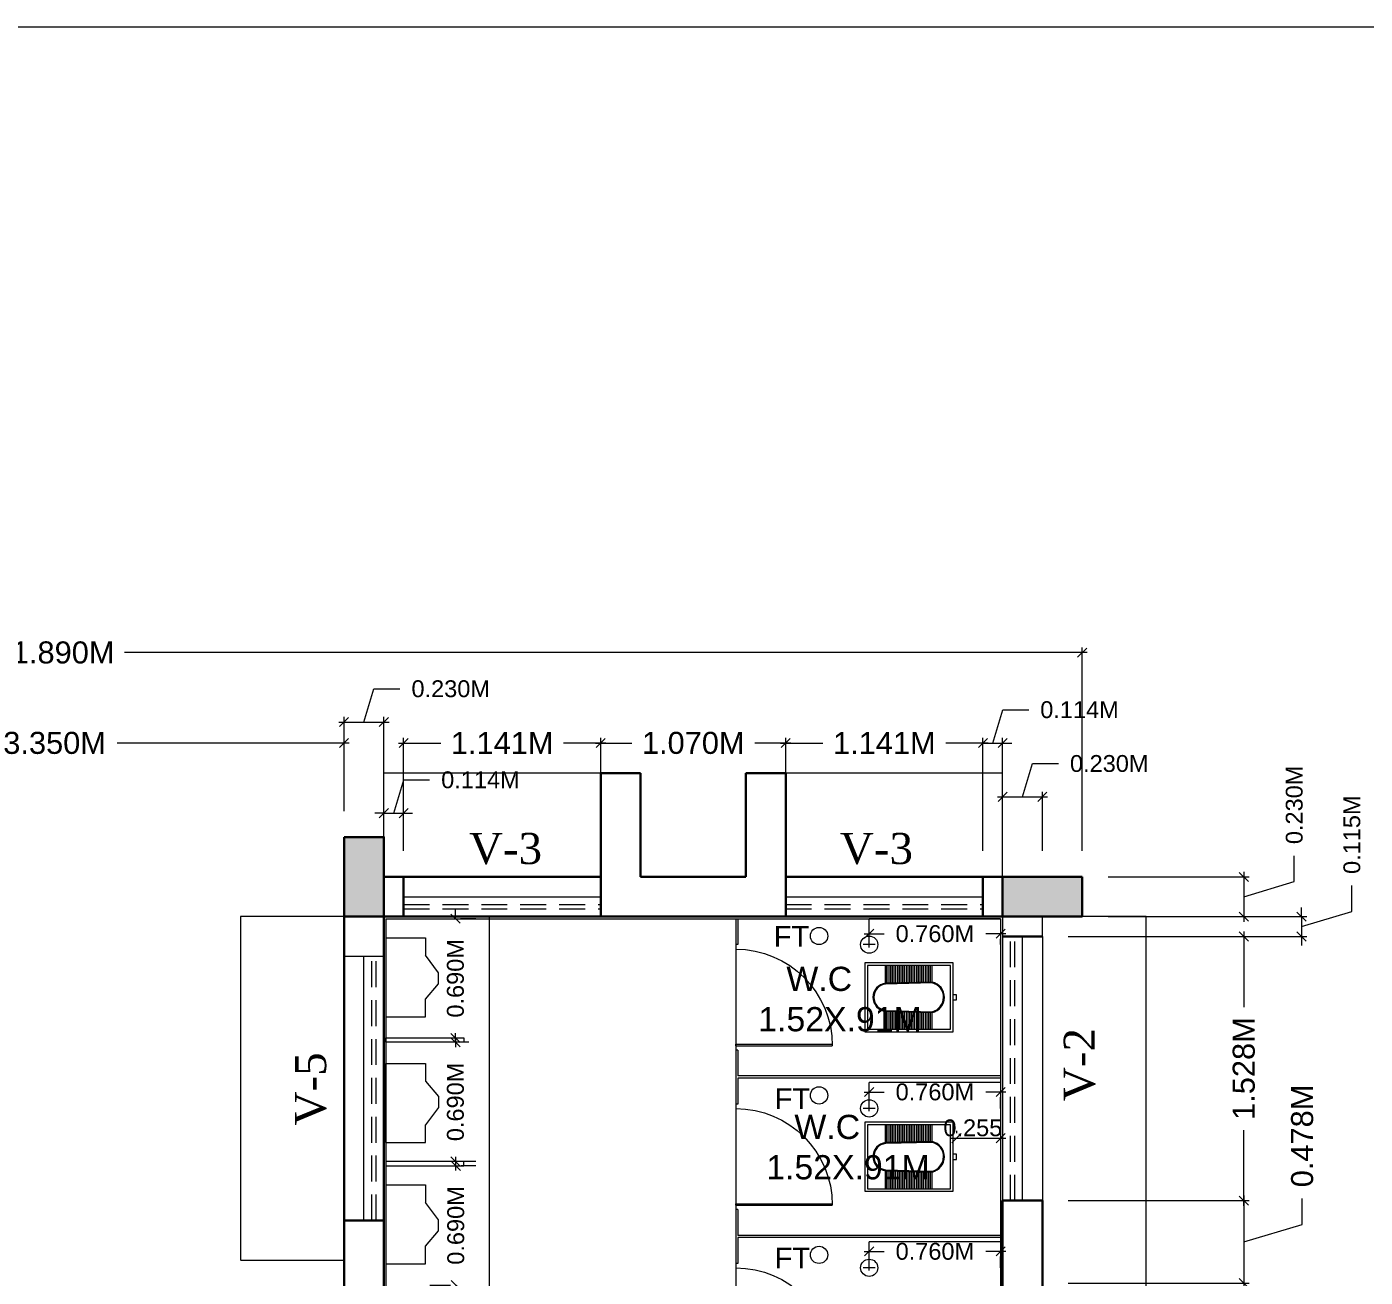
# Model space of a CAD drawing. Header units: metres. Extents: x 1545540 to 2027037, y 435419 to 693806.
# Drawn here: x 1614680 to 1622424, y 479877 to 487113 of the extents above; entities that cross this region are included whole.
import ezdxf

# ---------------------------------------------------------------- set-up
doc = ezdxf.new("R2010")
doc.units = ezdxf.units.M
doc.header["$LTSCALE"] = 1000
doc.header["$PDMODE"] = 35
doc.linetypes.add('DASHED', pattern=[0.75, 0.5, -0.25])
doc.linetypes.add('DASHED2', pattern=[0.375, 0.25, -0.125])
doc.layers.get('Defpoints').update_dxf_attribs({"lineweight": 18})
for name, color, linetype, lineweight in [('- WALL', 7, 'Continuous', 30), ('Col-Hatch', 9, 'Continuous', 13), ('coloum hatch', 254, 'Continuous', 9), ('Column', 252, 'Continuous', 30), ('CUBICAL TOILET', 160, 'Continuous', 9), ('Door', 54, 'Continuous', 13), ('Fixture', 44, 'Continuous', 9), ('Furniture', 13, 'Continuous', 13), ('PLASTER', 144, 'Continuous', 13), ('PROJ.', 30, 'DASHED2', 13), ('Text-2', 122, 'Continuous', 25), ('Ventilator', 6, 'DASHED', 18), ('wall l', 7, 'Continuous', 20), ('Window-Wall', 7, 'Continuous', 18)]:
    doc.layers.add(name, color=color, linetype=linetype, lineweight=lineweight)
doc.layers.add('dimen', color=1, linetype='Continuous')
doc.layers.add('text', color=7, linetype='Continuous')
doc.styles.add('dim-stylus bt', font='arial.ttf')
doc.styles.add('L120', font='simplex.shx', dxfattribs={"height": 1})
doc.dimstyles.new('1      100 (big)', dxfattribs={"dimscale": 75, "dimtxt": 5, "dimasz": 3.5, "dimexe": 1.5, "dimexo": 2, "dimgap": 1, "dimtad": 0, "dimdec": 3, "dimlfac": 0.001, "dimzin": 0, "dimdsep": 46, "dimtxsty": 'dim-stylus bt', "dimblk": 'OBLIQUE', "dimcen": 0, "dimdle": 0.6, "dimclrd": 256, "dimclre": 7, "dimclrt": 256, "dimadec": 0, "dimazin": 0, "dimtfac": 0.7, "dimtdec": 3, "dimtofl": 0, "dimtmove": 1, "dimatfit": 3, "dimldrblk": 'OPEN90', "dimfxl": 0, "dimtolj": 1, "dimtzin": 0, "dimlwd": 15, "dimlwe": 15, "dimarcsym": 0})

# ---------------------------------------------------------------- blocks, each defined once
blk = doc.blocks.new('Urinal 1')
for p, q in [((0, 9), (9, 9)), ((0, 9), (0, -9)), ((9, 9), (9, 5)), ((12, 1), (9, 5)), ((12, -1.5), (12, 1)), ((9, -5), (12, -1.5)), ((9, -9), (9, -5)), ((0, -9), (9, -9))]:
    blk.add_line(p, q)
blk = doc.blocks.new('RSA CL6')
for p, q in [((5.51, 3.48), (5.51, 7.28)), ((5.91, 3.47), (5.91, 7.28)), ((6.3, 3.46), (6.3, 7.28)), ((6.69, 3.45), (6.69, 7.28)), ((7.09, 3.44), (7.09, 7.28)), ((7.48, 3.43), (7.48, 7.28)), ((7.87, 3.42), (7.87, 7.28)), ((8.27, 3.41), (8.27, 7.28)), ((8.66, 3.4), (8.66, 7.28)), ((9.06, 3.39), (9.06, 7.28)), ((9.45, 3.38), (9.45, 7.28)), ((9.84, 3.37), (9.84, 7.28)), ((10.24, 3.36), (10.24, 7.28)), ((10.63, 3.35), (10.63, 7.28)), ((11.02, 3.34), (11.02, 7.28)), ((11.42, 3.33), (11.42, 7.28)), ((11.81, 3.32), (11.81, 7.28)), ((12.2, 3.31), (12.2, 7.28)), ((12.6, 3.31), (12.6, 7.28)), ((12.99, 3.3), (12.99, 7.28)), ((13.39, 3.29), (13.39, 7.28)), ((13.78, 3.28), (13.78, 7.28)), ((14.17, 3.27), (14.17, 7.28)), ((14.57, 3.26), (14.57, 7.28)), ((14.96, 3.25), (14.96, 7.28)), ((15.35, 3.24), (15.35, 7.28)), ((15.75, 3.23), (15.75, 7.28)), ((16.14, 3.22), (16.14, 7.28)), ((16.14, 7.28), (16.14, 3.22)), ((5.51, -7.28), (5.51, -3.47)), ((5.91, -7.28), (5.91, -3.45)), ((6.3, -7.28), (6.3, -3.44)), ((6.69, -7.28), (6.69, -3.43)), ((7.09, -7.28), (7.09, -3.42)), ((7.48, -7.28), (7.48, -3.41)), ((7.87, -7.28), (7.87, -3.4)), ((8.27, -7.28), (8.27, -3.39)), ((8.66, -7.28), (8.66, -3.38)), ((9.06, -7.28), (9.06, -3.37)), ((9.45, -7.28), (9.45, -3.36)), ((9.84, -7.28), (9.84, -3.34)), ((10.24, -7.28), (10.24, -3.33)), ((10.63, -7.28), (10.63, -3.32)), ((11.02, -7.28), (11.02, -3.31)), ((11.42, -7.28), (11.42, -3.3)), ((11.81, -7.28), (11.81, -3.29)), ((12.2, -7.28), (12.2, -3.28)), ((12.6, -7.28), (12.6, -3.27)), ((12.99, -7.28), (12.99, -3.26)), ((13.39, -7.28), (13.39, -3.24)), ((13.78, -7.28), (13.78, -3.23)), ((14.17, -7.28), (14.17, -3.22)), ((14.57, -7.28), (14.57, -3.21)), ((14.96, -7.28), (14.96, -3.2)), ((15.35, -7.28), (15.35, -3.19)), ((15.75, -7.28), (15.75, -3.18)), ((16.14, -3.17), (16.14, -7.28)), ((16.14, -7.28), (16.14, -3.17))]:
    blk.add_line(p, q)
for points in [[(0.79, 7.87), (20.87, 7.87), (20.87, -7.87), (0.79, -7.87)], [(1.38, 7.28), (20.28, 7.28), (20.28, -7.28), (1.38, -7.28)]]:
    blk.add_lwpolyline(points, close=True)
for points in [[(5.51, 3.48), (16.14, 3.22, -0.899983), (16.14, -3.17), (5.54, -3.47, -0.799392)], [(5.53, 3.28), (16.13, 3.02, -0.897689), (16.12, -2.97), (5.56, -3.27, -0.793494), (5.53, 3.28)]]:
    blk.add_lwpolyline(points, format="xyb", close=True)
blk.add_lwpolyline([(0.79, -0.59), (0, -0.59), (0, 0.59), (0.79, 0.59)])
blk = doc.blocks.new('CC')
at = {"layer": 'Col-Hatch', "ltscale": 0.05}
blk.add_hatch(color=256, dxfattribs=at).paths.add_polyline_path([(4078.606, 341.3281), (4078.606, 341.0981), (4079.066, 341.0981), (4079.066, 341.3281)])
at = {"layer": 'Column'}
blk.add_lwpolyline([(4078.606, 341.3281), (4079.066, 341.3281), (4079.066, 341.0981), (4078.606, 341.0981)], close=True, dxfattribs=at)
blk = doc.blocks.new('_Oblique')
at = {"color": 0, "linetype": 'ByBlock', "lineweight": -2}
blk.add_line((-0.5, -0.5), (0.5, 0.5), dxfattribs=at)
blk = doc.blocks.new('*D1157')
at = {"layer": 'Defpoints', "color": 0, "transparency": 16777216}
for p in [(1620313.8, 480681.9), (1620058.8, 480574.4), (1620313.8, 480574.4)]:
    blk.add_point(p, dxfattribs=at)
at = {"layer": 'dimen', "lineweight": 15, "transparency": 16777216}
blk.add_line((1620028.8, 480681.9), (1620343.8, 480681.9), dxfattribs=at)
at = {"layer": 'dimen', "color": 7, "lineweight": 15, "transparency": 16777216}
for p, q in [((1620058.8, 480724.4), (1620058.8, 480711.9)), ((1620313.8, 480724.4), (1620313.8, 480711.9))]:
    blk.add_line(p, q, dxfattribs=at)
at = {"layer": 'dimen', "lineweight": 15, "transparency": 16777216, "xscale": 52.5, "yscale": 52.5, "zscale": 52.5, "rotation": 180}
blk.add_blockref('_Oblique', (1620058.8, 480681.9), dxfattribs=at)
at = {"layer": 'dimen', "lineweight": 15, "transparency": 16777216, "xscale": 52.5, "yscale": 52.5, "zscale": 52.5}
blk.add_blockref('_Oblique', (1620313.8, 480681.9), dxfattribs=at)
at = {"layer": 'dimen', "transparency": 16777216, "insert": (1620153.5, 480741.4), "char_height": 97.5, "attachment_point": 5, "style": 'dim-stylus bt'}
blk.add_mtext('\\A1;0.255 ', dxfattribs=at)
blk = doc.blocks.new('_Open90')
at = {"color": 0, "linetype": 'ByBlock', "lineweight": -2}
for p, q in [((0, 0), (-1, 0)), ((-0.5, 0.5), (0, 0)), ((0, 0), (-0.5, -0.5))]:
    blk.add_line(p, q, dxfattribs=at)
blk = doc.blocks.new('*D1159')
at = {"layer": 'Defpoints', "color": 0, "transparency": 16777216}
for p in [(1619553.8, 481951.9), (1620313.8, 481951.9), (1619553.8, 481865)]:
    blk.add_point(p, dxfattribs=at)
at = {"layer": 'dimen', "lineweight": 15, "transparency": 16777216}
for p, q in [((1619523.8, 481865), (1619639.6, 481865)), ((1620343.8, 481865), (1620228, 481865))]:
    blk.add_line(p, q, dxfattribs=at)
at = {"layer": 'dimen', "color": 7, "lineweight": 15, "transparency": 16777216}
for p, q in [((1619553.8, 481801.9), (1619553.8, 481835)), ((1620313.8, 481801.9), (1620313.8, 481835))]:
    blk.add_line(p, q, dxfattribs=at)
at = {"layer": 'dimen', "lineweight": 15, "transparency": 16777216, "xscale": 52.5, "yscale": 52.5, "zscale": 52.5, "rotation": 180}
blk.add_blockref('_Oblique', (1619553.8, 481865), dxfattribs=at)
at = {"layer": 'dimen', "lineweight": 15, "transparency": 16777216, "xscale": 52.5, "yscale": 52.5, "zscale": 52.5}
blk.add_blockref('_Oblique', (1620313.8, 481865), dxfattribs=at)
at = {"layer": 'dimen', "transparency": 16777216, "insert": (1619933.8, 481865), "char_height": 97.5, "attachment_point": 5, "style": 'dim-stylus bt'}
blk.add_mtext('\\A1;0.760M', dxfattribs=at)
blk = doc.blocks.new('*D1160')
at = {"layer": 'Defpoints', "color": 0, "transparency": 16777216}
for p in [(1617128, 480521.9), (1617162.2, 480521.9), (1617162.2, 479831.9)]:
    blk.add_point(p, dxfattribs=at)
at = {"layer": 'dimen', "lineweight": 15, "transparency": 16777216}
for p, q in [((1617162.2, 480521.9), (1617162.2, 480574.4)), ((1617162.2, 479831.9), (1617162.2, 479779.4))]:
    blk.add_line(p, q, dxfattribs=at)
at = {"layer": 'dimen', "color": 7, "lineweight": 15, "transparency": 16777216}
for p, q in [((1617278, 480521.9), (1617192.2, 480521.9)), ((1617012.2, 479831.9), (1617132.2, 479831.9))]:
    blk.add_line(p, q, dxfattribs=at)
at = {"layer": 'dimen', "lineweight": 15, "transparency": 16777216, "xscale": 52.5, "yscale": 52.5, "zscale": 52.5}
for p, rotation in [((1617162.2, 480521.9), 270), ((1617162.2, 479831.9), 90)]:
    blk.add_blockref('_Oblique', p, dxfattribs=dict(at, rotation=rotation))
at = {"layer": 'dimen', "transparency": 16777216, "insert": (1617162.2, 480176.9), "char_height": 97.5, "attachment_point": 5, "rotation": 90, "style": 'dim-stylus bt'}
blk.add_mtext('\\A1;0.690M', dxfattribs=at)
blk = doc.blocks.new('*D1161')
at = {"layer": 'Defpoints', "color": 0, "transparency": 16777216}
for p in [(1617087.4, 481236.9), (1617160.1, 481236.9), (1617128, 480546.9)]:
    blk.add_point(p, dxfattribs=at)
at = {"layer": 'dimen', "lineweight": 15, "transparency": 16777216}
for p, q in [((1617160.1, 481236.9), (1617160.1, 481289.4)), ((1617160.1, 480546.9), (1617160.1, 480494.4))]:
    blk.add_line(p, q, dxfattribs=at)
at = {"layer": 'dimen', "color": 7, "lineweight": 15, "transparency": 16777216}
for p, q in [((1617237.4, 481236.9), (1617190.1, 481236.9)), ((1617278, 480546.9), (1617190.1, 480546.9))]:
    blk.add_line(p, q, dxfattribs=at)
at = {"layer": 'dimen', "lineweight": 15, "transparency": 16777216, "xscale": 52.5, "yscale": 52.5, "zscale": 52.5}
for p, rotation in [((1617160.1, 481236.9), 270), ((1617160.1, 480546.9), 90)]:
    blk.add_blockref('_Oblique', p, dxfattribs=dict(at, rotation=rotation))
at = {"layer": 'dimen', "transparency": 16777216, "insert": (1617160.1, 480891.9), "char_height": 97.5, "attachment_point": 5, "rotation": 90, "style": 'dim-stylus bt'}
blk.add_mtext('\\A1;0.690M', dxfattribs=at)
blk = doc.blocks.new('*D1162')
at = {"layer": 'Defpoints', "color": 0, "transparency": 16777216}
for p in [(1617128, 481951.9), (1617160.1, 481951.9), (1617160.1, 481261.9)]:
    blk.add_point(p, dxfattribs=at)
at = {"layer": 'dimen', "lineweight": 15, "transparency": 16777216}
for p, q in [((1617160.1, 481951.9), (1617160.1, 482004.4)), ((1617160.1, 481261.9), (1617160.1, 481209.4))]:
    blk.add_line(p, q, dxfattribs=at)
at = {"layer": 'dimen', "color": 7, "lineweight": 15, "transparency": 16777216}
for p, q in [((1617278, 481951.9), (1617190.1, 481951.9)), ((1617010.1, 481261.9), (1617130.1, 481261.9))]:
    blk.add_line(p, q, dxfattribs=at)
at = {"layer": 'dimen', "lineweight": 15, "transparency": 16777216, "xscale": 52.5, "yscale": 52.5, "zscale": 52.5}
for p, rotation in [((1617160.1, 481951.9), 270), ((1617160.1, 481261.9), 90)]:
    blk.add_blockref('_Oblique', p, dxfattribs=dict(at, rotation=rotation))
at = {"layer": 'dimen', "transparency": 16777216, "insert": (1617160.1, 481606.9), "char_height": 97.5, "attachment_point": 5, "rotation": 90, "style": 'dim-stylus bt'}
blk.add_mtext('\\A1;0.690M', dxfattribs=at)
blk = doc.blocks.new('*D1166')
at = {"layer": 'Defpoints', "color": 0, "transparency": 16777216}
for p in [(1619553.8, 481004.4), (1620313.8, 481004.4), (1619553.8, 480949.2)]:
    blk.add_point(p, dxfattribs=at)
at = {"layer": 'dimen', "lineweight": 15, "transparency": 16777216}
for p, q in [((1619523.8, 480949.2), (1619639.6, 480949.2)), ((1620343.8, 480949.2), (1620228, 480949.2))]:
    blk.add_line(p, q, dxfattribs=at)
at = {"layer": 'dimen', "color": 7, "lineweight": 15, "transparency": 16777216}
for p, q in [((1619553.8, 480854.4), (1619553.8, 480919.2)), ((1620313.8, 480854.4), (1620313.8, 480919.2))]:
    blk.add_line(p, q, dxfattribs=at)
at = {"layer": 'dimen', "lineweight": 15, "transparency": 16777216, "xscale": 52.5, "yscale": 52.5, "zscale": 52.5, "rotation": 180}
blk.add_blockref('_Oblique', (1619553.8, 480949.2), dxfattribs=at)
at = {"layer": 'dimen', "lineweight": 15, "transparency": 16777216, "xscale": 52.5, "yscale": 52.5, "zscale": 52.5}
blk.add_blockref('_Oblique', (1620313.8, 480949.2), dxfattribs=at)
at = {"layer": 'dimen', "transparency": 16777216, "insert": (1619933.8, 480949.2), "char_height": 97.5, "attachment_point": 5, "style": 'dim-stylus bt'}
blk.add_mtext('\\A1;0.760M', dxfattribs=at)
blk = doc.blocks.new('*D1167')
at = {"layer": 'Defpoints', "color": 0, "transparency": 16777216}
for p in [(1619553.8, 480081.9), (1620313.8, 480081.9), (1619553.8, 480026.7)]:
    blk.add_point(p, dxfattribs=at)
at = {"layer": 'dimen', "lineweight": 15, "transparency": 16777216}
for p, q in [((1619523.8, 480026.7), (1619639.6, 480026.7)), ((1620343.8, 480026.7), (1620228, 480026.7))]:
    blk.add_line(p, q, dxfattribs=at)
at = {"layer": 'dimen', "color": 7, "lineweight": 15, "transparency": 16777216}
for p, q in [((1619553.8, 479931.9), (1619553.8, 479996.7)), ((1620313.8, 479931.9), (1620313.8, 479996.7))]:
    blk.add_line(p, q, dxfattribs=at)
at = {"layer": 'dimen', "lineweight": 15, "transparency": 16777216, "xscale": 52.5, "yscale": 52.5, "zscale": 52.5, "rotation": 180}
blk.add_blockref('_Oblique', (1619553.8, 480026.7), dxfattribs=at)
at = {"layer": 'dimen', "lineweight": 15, "transparency": 16777216, "xscale": 52.5, "yscale": 52.5, "zscale": 52.5}
blk.add_blockref('_Oblique', (1620313.8, 480026.7), dxfattribs=at)
at = {"layer": 'dimen', "transparency": 16777216, "insert": (1619933.8, 480026.7), "char_height": 97.5, "attachment_point": 5, "style": 'dim-stylus bt'}
blk.add_mtext('\\A1;0.760M', dxfattribs=at)
blk = doc.blocks.new('*D1186')
at = {"layer": 'Defpoints', "color": 0, "transparency": 16777216}
for p in [(1616515.8, 482968.6), (1613165.8, 482423.9), (1616515.8, 482423.9)]:
    blk.add_point(p, dxfattribs=at)
at = {"layer": 'dimen', "color": 7, "lineweight": 15, "transparency": 16777216}
for p, q in [((1613165.8, 482573.9), (1613165.8, 482998.6)), ((1616515.8, 482573.9), (1616515.8, 482998.6))]:
    blk.add_line(p, q, dxfattribs=at)
at = {"layer": 'dimen', "lineweight": 15, "transparency": 16777216}
for p, q in [((1613135.8, 482968.6), (1614479.2, 482968.6)), ((1616545.8, 482968.6), (1615202.3, 482968.6))]:
    blk.add_line(p, q, dxfattribs=at)
at = {"layer": 'dimen', "lineweight": 15, "transparency": 16777216, "xscale": 52.5, "yscale": 52.5, "zscale": 52.5, "rotation": 180}
blk.add_blockref('_Oblique', (1613165.8, 482968.6), dxfattribs=at)
at = {"layer": 'dimen', "lineweight": 15, "transparency": 16777216, "xscale": 52.5, "yscale": 52.5, "zscale": 52.5}
blk.add_blockref('_Oblique', (1616515.8, 482968.6), dxfattribs=at)
at = {"layer": 'dimen', "transparency": 16777216, "insert": (1614840.8, 482968.6), "char_height": 127.5, "attachment_point": 5, "style": 'dim-stylus bt'}
blk.add_mtext('\\A1;3.350M', dxfattribs=at)
blk = doc.blocks.new('*D1187')
at = {"layer": 'Defpoints', "color": 0, "transparency": 16777216}
for p in [(1616745.8, 483089.8), (1616515.8, 482423.9), (1616745.8, 482423.9)]:
    blk.add_point(p, dxfattribs=at)
at = {"layer": 'dimen', "lineweight": 15, "transparency": 16777216}
for p, q in [((1616630.8, 483089.8), (1616688.5, 483282.2)), ((1616688.5, 483282.2), (1616838.5, 483282.2)), ((1616485.8, 483089.8), (1616775.8, 483089.8))]:
    blk.add_line(p, q, dxfattribs=at)
at = {"layer": 'dimen', "color": 7, "lineweight": 15, "transparency": 16777216}
for p, q in [((1616515.8, 482573.9), (1616515.8, 483119.8)), ((1616745.8, 482573.9), (1616745.8, 483119.8))]:
    blk.add_line(p, q, dxfattribs=at)
at = {"layer": 'dimen', "lineweight": 15, "transparency": 16777216, "xscale": 52.5, "yscale": 52.5, "zscale": 52.5, "rotation": 180}
blk.add_blockref('_Oblique', (1616515.8, 483089.8), dxfattribs=at)
at = {"layer": 'dimen', "lineweight": 15, "transparency": 16777216, "xscale": 52.5, "yscale": 52.5, "zscale": 52.5}
blk.add_blockref('_Oblique', (1616745.8, 483089.8), dxfattribs=at)
at = {"layer": 'dimen', "transparency": 16777216, "insert": (1617132.6, 483282.2), "char_height": 97.5, "attachment_point": 5, "style": 'dim-stylus bt'}
blk.add_mtext('\\A1;0.230M', dxfattribs=at)
blk = doc.blocks.new('*D1188')
at = {"layer": 'Defpoints', "color": 0, "transparency": 16777216}
for p in [(1616859.8, 482562.8), (1616745.8, 482423.9), (1616859.8, 482193.9)]:
    blk.add_point(p, dxfattribs=at)
at = {"layer": 'dimen', "lineweight": 15, "transparency": 16777216}
for p, q in [((1616802.8, 482562.8), (1616860.5, 482755.1)), ((1616860.5, 482755.1), (1617010.5, 482755.1)), ((1616745.8, 482562.8), (1616693.3, 482562.8)), ((1616745.8, 482562.8), (1616859.8, 482562.8)), ((1616859.8, 482562.8), (1616912.3, 482562.8))]:
    blk.add_line(p, q, dxfattribs=at)
at = {"layer": 'dimen', "color": 7, "lineweight": 15, "transparency": 16777216}
for p, q in [((1616745.8, 482573.9), (1616745.8, 482592.8)), ((1616859.8, 482343.9), (1616859.8, 482592.8))]:
    blk.add_line(p, q, dxfattribs=at)
at = {"layer": 'dimen', "lineweight": 15, "transparency": 16777216, "xscale": 52.5, "yscale": 52.5, "zscale": 52.5}
blk.add_blockref('_Oblique', (1616745.8, 482562.8), dxfattribs=at)
at = {"layer": 'dimen', "lineweight": 15, "transparency": 16777216, "xscale": 52.5, "yscale": 52.5, "zscale": 52.5, "rotation": 180}
blk.add_blockref('_Oblique', (1616859.8, 482562.8), dxfattribs=at)
at = {"layer": 'dimen', "transparency": 16777216, "insert": (1617304.6, 482755.1), "char_height": 97.5, "attachment_point": 5, "style": 'dim-stylus bt'}
blk.add_mtext('\\A1;0.114M', dxfattribs=at)
blk = doc.blocks.new('*D1189')
at = {"layer": 'Defpoints', "color": 0, "transparency": 16777216}
for p in [(1618000.8, 482968.6), (1616859.8, 482193.9), (1618000.8, 482193.9)]:
    blk.add_point(p, dxfattribs=at)
at = {"layer": 'dimen', "color": 7, "lineweight": 15, "transparency": 16777216}
for p, q in [((1616859.8, 482343.9), (1616859.8, 482998.6)), ((1618000.8, 482343.9), (1618000.8, 482998.6))]:
    blk.add_line(p, q, dxfattribs=at)
at = {"layer": 'dimen', "lineweight": 15, "transparency": 16777216}
for p, q in [((1616829.8, 482968.6), (1617074.7, 482968.6)), ((1618030.8, 482968.6), (1617785.9, 482968.6))]:
    blk.add_line(p, q, dxfattribs=at)
at = {"layer": 'dimen', "lineweight": 15, "transparency": 16777216, "xscale": 52.5, "yscale": 52.5, "zscale": 52.5, "rotation": 180}
blk.add_blockref('_Oblique', (1616859.8, 482968.6), dxfattribs=at)
at = {"layer": 'dimen', "lineweight": 15, "transparency": 16777216, "xscale": 52.5, "yscale": 52.5, "zscale": 52.5}
blk.add_blockref('_Oblique', (1618000.8, 482968.6), dxfattribs=at)
at = {"layer": 'dimen', "transparency": 16777216, "insert": (1617430.3, 482968.6), "char_height": 127.5, "attachment_point": 5, "style": 'dim-stylus bt'}
blk.add_mtext('\\A1;1.141M', dxfattribs=at)
blk = doc.blocks.new('*D1190')
at = {"layer": 'Defpoints', "color": 0, "transparency": 16777216}
for p in [(1619070.8, 482968.6), (1618000.8, 482193.9), (1619070.8, 482193.9)]:
    blk.add_point(p, dxfattribs=at)
at = {"layer": 'dimen', "color": 7, "lineweight": 15, "transparency": 16777216}
for p, q in [((1618000.8, 482343.9), (1618000.8, 482998.6)), ((1619070.8, 482343.9), (1619070.8, 482998.6))]:
    blk.add_line(p, q, dxfattribs=at)
at = {"layer": 'dimen', "lineweight": 15, "transparency": 16777216}
for p, q in [((1617970.8, 482968.6), (1618180.2, 482968.6)), ((1619100.8, 482968.6), (1618891.4, 482968.6))]:
    blk.add_line(p, q, dxfattribs=at)
at = {"layer": 'dimen', "lineweight": 15, "transparency": 16777216, "xscale": 52.5, "yscale": 52.5, "zscale": 52.5, "rotation": 180}
blk.add_blockref('_Oblique', (1618000.8, 482968.6), dxfattribs=at)
at = {"layer": 'dimen', "lineweight": 15, "transparency": 16777216, "xscale": 52.5, "yscale": 52.5, "zscale": 52.5}
blk.add_blockref('_Oblique', (1619070.8, 482968.6), dxfattribs=at)
at = {"layer": 'dimen', "transparency": 16777216, "insert": (1618535.8, 482968.6), "char_height": 127.5, "attachment_point": 5, "style": 'dim-stylus bt'}
blk.add_mtext('\\A1;1.070M', dxfattribs=at)
blk = doc.blocks.new('*D1191')
at = {"layer": 'Defpoints', "color": 0, "transparency": 16777216}
for p in [(1620211.8, 482968.6), (1619070.8, 482193.9), (1620211.8, 482193.9)]:
    blk.add_point(p, dxfattribs=at)
at = {"layer": 'dimen', "color": 7, "lineweight": 15, "transparency": 16777216}
for p, q in [((1619070.8, 482343.9), (1619070.8, 482998.6)), ((1620211.8, 482343.9), (1620211.8, 482998.6))]:
    blk.add_line(p, q, dxfattribs=at)
at = {"layer": 'dimen', "lineweight": 15, "transparency": 16777216}
for p, q in [((1619040.8, 482968.6), (1619285.7, 482968.6)), ((1620241.8, 482968.6), (1619996.9, 482968.6))]:
    blk.add_line(p, q, dxfattribs=at)
at = {"layer": 'dimen', "lineweight": 15, "transparency": 16777216, "xscale": 52.5, "yscale": 52.5, "zscale": 52.5, "rotation": 180}
blk.add_blockref('_Oblique', (1619070.8, 482968.6), dxfattribs=at)
at = {"layer": 'dimen', "lineweight": 15, "transparency": 16777216, "xscale": 52.5, "yscale": 52.5, "zscale": 52.5}
blk.add_blockref('_Oblique', (1620211.8, 482968.6), dxfattribs=at)
at = {"layer": 'dimen', "transparency": 16777216, "insert": (1619641.3, 482968.6), "char_height": 127.5, "attachment_point": 5, "style": 'dim-stylus bt'}
blk.add_mtext('\\A1;1.141M', dxfattribs=at)
blk = doc.blocks.new('*D1192')
at = {"layer": 'Defpoints', "color": 0, "transparency": 16777216}
for p in [(1620325.8, 482968.6), (1620211.8, 482193.9), (1620325.8, 482193.9)]:
    blk.add_point(p, dxfattribs=at)
at = {"layer": 'dimen', "lineweight": 15, "transparency": 16777216}
for p, q in [((1620268.8, 482968.6), (1620326.5, 483160.9)), ((1620326.5, 483160.9), (1620476.5, 483160.9)), ((1620211.8, 482968.6), (1620159.3, 482968.6)), ((1620211.8, 482968.6), (1620325.8, 482968.6)), ((1620325.8, 482968.6), (1620378.3, 482968.6))]:
    blk.add_line(p, q, dxfattribs=at)
at = {"layer": 'dimen', "color": 7, "lineweight": 15, "transparency": 16777216}
for p, q in [((1620211.8, 482343.9), (1620211.8, 482998.6)), ((1620325.8, 482343.9), (1620325.8, 482998.6))]:
    blk.add_line(p, q, dxfattribs=at)
at = {"layer": 'dimen', "lineweight": 15, "transparency": 16777216, "xscale": 52.5, "yscale": 52.5, "zscale": 52.5}
blk.add_blockref('_Oblique', (1620211.8, 482968.6), dxfattribs=at)
at = {"layer": 'dimen', "lineweight": 15, "transparency": 16777216, "xscale": 52.5, "yscale": 52.5, "zscale": 52.5, "rotation": 180}
blk.add_blockref('_Oblique', (1620325.8, 482968.6), dxfattribs=at)
at = {"layer": 'dimen', "transparency": 16777216, "insert": (1620770.6, 483160.9), "char_height": 97.5, "attachment_point": 5, "style": 'dim-stylus bt'}
blk.add_mtext('\\A1;0.114M', dxfattribs=at)
blk = doc.blocks.new('*D1193')
at = {"layer": 'Defpoints', "color": 0, "transparency": 16777216}
for p in [(1620555.8, 482657.1), (1620325.8, 482193.9), (1620555.8, 482193.9)]:
    blk.add_point(p, dxfattribs=at)
at = {"layer": 'dimen', "lineweight": 15, "transparency": 16777216}
for p, q in [((1620440.8, 482657.1), (1620498.5, 482849.5)), ((1620498.5, 482849.5), (1620648.5, 482849.5)), ((1620295.8, 482657.1), (1620585.8, 482657.1))]:
    blk.add_line(p, q, dxfattribs=at)
at = {"layer": 'dimen', "color": 7, "lineweight": 15, "transparency": 16777216}
for p, q in [((1620325.8, 482343.9), (1620325.8, 482687.1)), ((1620555.8, 482343.9), (1620555.8, 482687.1))]:
    blk.add_line(p, q, dxfattribs=at)
at = {"layer": 'dimen', "lineweight": 15, "transparency": 16777216, "xscale": 52.5, "yscale": 52.5, "zscale": 52.5, "rotation": 180}
blk.add_blockref('_Oblique', (1620325.8, 482657.1), dxfattribs=at)
at = {"layer": 'dimen', "lineweight": 15, "transparency": 16777216, "xscale": 52.5, "yscale": 52.5, "zscale": 52.5}
blk.add_blockref('_Oblique', (1620555.8, 482657.1), dxfattribs=at)
at = {"layer": 'dimen', "transparency": 16777216, "insert": (1620942.6, 482849.5), "char_height": 97.5, "attachment_point": 5, "style": 'dim-stylus bt'}
blk.add_mtext('\\A1;0.230M', dxfattribs=at)
blk = doc.blocks.new('*D1194')
at = {"layer": 'Defpoints', "color": 0, "transparency": 16777216}
for p in [(1620785.8, 482193.9), (1620785.8, 481963.9), (1621721.5, 481963.9)]:
    blk.add_point(p, dxfattribs=at)
at = {"layer": 'dimen', "lineweight": 15, "transparency": 16777216}
for p, q in [((1622013.4, 482166.5), (1622013.4, 482316.5)), ((1621721.5, 482223.9), (1621721.5, 481933.9)), ((1621721.5, 482078.9), (1622013.4, 482166.5))]:
    blk.add_line(p, q, dxfattribs=at)
at = {"layer": 'dimen', "color": 7, "lineweight": 15, "transparency": 16777216}
for p, q in [((1620935.8, 482193.9), (1621751.5, 482193.9)), ((1620935.8, 481963.9), (1621751.5, 481963.9))]:
    blk.add_line(p, q, dxfattribs=at)
at = {"layer": 'dimen', "lineweight": 15, "transparency": 16777216, "xscale": 52.5, "yscale": 52.5, "zscale": 52.5}
for p, rotation in [((1621721.5, 482193.9), 90), ((1621721.5, 481963.9), 270)]:
    blk.add_blockref('_Oblique', p, dxfattribs=dict(at, rotation=rotation))
at = {"layer": 'dimen', "transparency": 16777216, "insert": (1622013.4, 482610.7), "char_height": 97.5, "attachment_point": 5, "rotation": 90, "style": 'dim-stylus bt'}
blk.add_mtext('\\A1;0.230M', dxfattribs=at)
blk = doc.blocks.new('*D1195')
at = {"layer": 'Defpoints', "color": 0, "transparency": 16777216}
for p in [(1620785.8, 481963.9), (1620555.8, 481848.9), (1622055, 481848.9)]:
    blk.add_point(p, dxfattribs=at)
at = {"layer": 'dimen', "lineweight": 15, "transparency": 16777216}
for p, q in [((1622346.8, 481994), (1622346.8, 482144)), ((1622055, 481963.9), (1622055, 482016.4)), ((1622055, 481906.4), (1622346.8, 481994)), ((1622055, 481963.9), (1622055, 481848.9)), ((1622055, 481848.9), (1622055, 481796.4))]:
    blk.add_line(p, q, dxfattribs=at)
at = {"layer": 'dimen', "color": 7, "lineweight": 15, "transparency": 16777216}
for p, q in [((1620935.8, 481963.9), (1622085, 481963.9)), ((1620705.8, 481848.9), (1622085, 481848.9))]:
    blk.add_line(p, q, dxfattribs=at)
at = {"layer": 'dimen', "lineweight": 15, "transparency": 16777216, "xscale": 52.5, "yscale": 52.5, "zscale": 52.5}
for p, rotation in [((1622055, 481963.9), 270), ((1622055, 481848.9), 90)]:
    blk.add_blockref('_Oblique', p, dxfattribs=dict(at, rotation=rotation))
at = {"layer": 'dimen', "transparency": 16777216, "insert": (1622346.8, 482438.1), "char_height": 97.5, "attachment_point": 5, "rotation": 90, "style": 'dim-stylus bt'}
blk.add_mtext('\\A1;0.115M', dxfattribs=at)
blk = doc.blocks.new('*D1196')
at = {"layer": 'Defpoints', "color": 0, "transparency": 16777216}
for p in [(1620555.8, 481848.9), (1620555.8, 480320.9), (1621721.5, 480320.9)]:
    blk.add_point(p, dxfattribs=at)
at = {"layer": 'dimen', "color": 7, "lineweight": 15, "transparency": 16777216}
for p, q in [((1620705.8, 481848.9), (1621751.5, 481848.9)), ((1620705.8, 480320.9), (1621751.5, 480320.9))]:
    blk.add_line(p, q, dxfattribs=at)
at = {"layer": 'dimen', "lineweight": 15, "transparency": 16777216}
for p, q in [((1621721.5, 481878.9), (1621721.5, 481440.5)), ((1621721.5, 480290.9), (1621721.5, 480729.3))]:
    blk.add_line(p, q, dxfattribs=at)
at = {"layer": 'dimen', "lineweight": 15, "transparency": 16777216, "xscale": 52.5, "yscale": 52.5, "zscale": 52.5}
for p, rotation in [((1621721.5, 481848.9), 90), ((1621721.5, 480320.9), 270)]:
    blk.add_blockref('_Oblique', p, dxfattribs=dict(at, rotation=rotation))
at = {"layer": 'dimen', "transparency": 16777216, "insert": (1621721.5, 481084.9), "char_height": 127.5, "attachment_point": 5, "rotation": 90, "style": 'dim-stylus bt'}
blk.add_mtext('\\A1;1.528M', dxfattribs=at)
blk = doc.blocks.new('*D1197')
at = {"layer": 'Defpoints', "color": 0, "transparency": 16777216}
for p in [(1620555.8, 480320.9), (1620555.8, 479842.9), (1621721.5, 479842.9)]:
    blk.add_point(p, dxfattribs=at)
at = {"layer": 'dimen', "color": 7, "lineweight": 15, "transparency": 16777216}
for p, q in [((1620705.8, 480320.9), (1621751.5, 480320.9)), ((1620705.8, 479842.9), (1621751.5, 479842.9))]:
    blk.add_line(p, q, dxfattribs=at)
at = {"layer": 'dimen', "lineweight": 15, "transparency": 16777216}
for p, q in [((1621721.5, 480350.9), (1621721.5, 479812.9)), ((1622059.3, 480183.2), (1622059.3, 480333.2)), ((1621721.5, 480081.9), (1622059.3, 480183.2))]:
    blk.add_line(p, q, dxfattribs=at)
at = {"layer": 'dimen', "lineweight": 15, "transparency": 16777216, "xscale": 52.5, "yscale": 52.5, "zscale": 52.5}
for p, rotation in [((1621721.5, 480320.9), 90), ((1621721.5, 479842.9), 270)]:
    blk.add_blockref('_Oblique', p, dxfattribs=dict(at, rotation=rotation))
at = {"layer": 'dimen', "transparency": 16777216, "insert": (1622059.3, 480694.9), "char_height": 127.5, "attachment_point": 5, "rotation": 90, "style": 'dim-stylus bt'}
blk.add_mtext('\\A1;0.478M', dxfattribs=at)
blk = doc.blocks.new('RH 1200')
for p, q in [((20.99, 0), (20.99, 43.31)), ((21.65, 0), (21.65, 43.31)), ((21.65, 0), (20.99, 0))]:
    blk.add_line(p, q)
at = {"extrusion": (0, 0, -1)}
blk.add_ellipse((21.65, 0), major_axis=(-30.62, 30.62), ratio=1, start_param=5.497787, end_param=7.068583, dxfattribs=at)
blk = doc.blocks.new('HJK')
at = {"layer": 'Door', "ltscale": 20}
blk.add_line((3658.2334, -481.1198), (3658.9084, -481.1198), dxfattribs=at)
at = {"layer": 'Door', "ltscale": 20, "xscale": 0.014287499999341, "yscale": 0.014287499999341, "zscale": 0.014287499999341, "rotation": 359.999999999943}
blk.add_blockref('RH 1200', (3658.5713, -481.1198), dxfattribs=at)
blk = doc.blocks.new('*D1244')
at = {"layer": 'Defpoints', "color": 0, "transparency": 16777216}
for p in [(1620785.8, 483491.8), (1608895.8, 482193.9), (1620785.8, 482193.9)]:
    blk.add_point(p, dxfattribs=at)
at = {"layer": 'dimen', "lineweight": 15, "transparency": 16777216}
for p, q in [((1608865.8, 483491.8), (1614435.6, 483491.8)), ((1620815.8, 483491.8), (1615245.9, 483491.8))]:
    blk.add_line(p, q, dxfattribs=at)
at = {"layer": 'dimen', "color": 7, "lineweight": 15, "transparency": 16777216}
for p, q in [((1608895.8, 482343.9), (1608895.8, 483521.8)), ((1620785.8, 482343.9), (1620785.8, 483521.8))]:
    blk.add_line(p, q, dxfattribs=at)
at = {"layer": 'dimen', "lineweight": 15, "transparency": 16777216, "xscale": 52.5, "yscale": 52.5, "zscale": 52.5, "rotation": 180}
blk.add_blockref('_Oblique', (1608895.8, 483491.8), dxfattribs=at)
at = {"layer": 'dimen', "lineweight": 15, "transparency": 16777216, "xscale": 52.5, "yscale": 52.5, "zscale": 52.5}
blk.add_blockref('_Oblique', (1620785.8, 483491.8), dxfattribs=at)
at = {"layer": 'dimen', "transparency": 16777216, "insert": (1614840.8, 483491.8), "char_height": 127.5, "attachment_point": 5, "style": 'dim-stylus bt'}
blk.add_mtext('\\A1;11.890M', dxfattribs=at)

msp = doc.modelspace()

# ---------------------------------------------------------------- linework, layer by layer
at = {"layer": '- WALL'}
for p, q in [((1618000.7749, 482793.8995), (1618230.7749, 482793.8995)), ((1618000.7749, 481963.8995), (1618000.7749, 482793.8995)), ((1618230.7749, 482193.8995), (1618230.7749, 482793.8995)), ((1618840.7749, 482193.8995), (1618840.7749, 482793.8995)), ((1618840.7749, 482793.8995), (1619070.7749, 482793.8995)), ((1619070.7749, 481963.8995), (1619070.7749, 482793.8995)), ((1616745.7749, 482193.8995), (1616859.7749, 482193.8995)), ((1616859.7749, 482193.8995), (1618000.7749, 482193.8995)), ((1616859.7749, 482193.8995), (1616859.7749, 481963.8995)), ((1618230.7749, 482193.8995), (1618840.7749, 482193.8995)), ((1619070.7749, 482193.8995), (1620211.7749, 482193.8995)), ((1620210.7749, 482193.8995), (1620325.7749, 482193.8995)), ((1620211.7749, 481963.8995), (1620211.7749, 482193.8995)), ((1616515.7749, 481963.8995), (1616515.7749, 475733.8995)), ((1616745.7749, 481963.8995), (1616745.7749, 476638.8996)), ((1616859.7749, 481963.8995), (1616745.7749, 481963.8995)), ((1618000.7749, 481963.8995), (1616859.7749, 481963.8995)), ((1619070.7749, 481963.8995), (1618000.7749, 481963.8995)), ((1620211.7749, 481963.8995), (1619070.7749, 481963.8995)), ((1620325.7749, 481963.8995), (1620210.7749, 481963.8995)), ((1620555.7749, 481848.8995), (1620325.7749, 481848.8995)), ((1620555.7749, 480320.8995), (1620325.7749, 480320.8995)), ((1616515.7749, 480205.8995), (1616745.7749, 480205.8995))]:
    msp.add_line(p, q, dxfattribs=at)
msp.add_lwpolyline([(1620555.7749, 480320.8995), (1620555.7749, 478208.8995), (1620325.7749, 478208.8995), (1620325.7749, 480320.8995)], dxfattribs=at)
at = {"layer": 'CUBICAL TOILET', "ltscale": 0.05}
for p, q in [((1618781.2749, 481951.8995), (1618781.2749, 481801.8995)), ((1618793.7749, 481951.8995), (1618793.7749, 481801.8995)), ((1618793.7749, 481801.8995), (1618781.2749, 481801.8995)), ((1618781.2749, 481191.8995), (1618781.2749, 480879.3995)), ((1618793.7749, 481191.8995), (1618781.2749, 481191.8995)), ((1618793.7749, 481191.8995), (1618793.7749, 481041.8995)), ((1620313.7749, 481041.8995), (1618793.7749, 481041.8995)), ((1620313.7749, 481029.3995), (1618793.7749, 481029.3995)), ((1618793.7749, 481029.3995), (1618793.7749, 480879.3995)), ((1618793.7749, 480879.3995), (1618781.2749, 480879.3995)), ((1618781.2749, 480269.3995), (1618781.2749, 479956.8995)), ((1618793.7749, 480269.3995), (1618781.2749, 480269.3995)), ((1618793.7749, 480269.3995), (1618793.7749, 480119.3995)), ((1620313.7749, 480119.3995), (1618793.7749, 480119.3995)), ((1620313.7749, 480106.8995), (1618793.7749, 480106.8995)), ((1618793.7749, 480106.8995), (1618793.7749, 479956.8995)), ((1618793.7749, 479956.8995), (1618781.2749, 479956.8995))]:
    msp.add_line(p, q, dxfattribs=at)
at = {"layer": 'Defpoints', "ltscale": 0.05}
msp.add_lwpolyline([(1601846.8608, 487113.1679), (1630187.1156, 487113.1679), (1630187.1156, 455600.7177), (1601846.8608, 455600.7177)], close=True, dxfattribs=at)
at = {"layer": 'Fixture'}
msp.add_line((1617357.7749, 479116.8995), (1617357.7749, 481963.8995), dxfattribs=at)
for points in [[(1617207.7749, 481236.8995), (1616757.7749, 481236.8995), (1616757.7749, 481261.8995), (1617207.7749, 481261.8995)], [(1617207.7749, 480546.8995), (1616757.7749, 480546.8995), (1616757.7749, 480521.8995), (1617207.7749, 480521.8995)]]:
    msp.add_lwpolyline(points, close=True, dxfattribs=at)
at = {"layer": 'Furniture', "ltscale": 0.05}
for p, q in [((1620313.7749, 481951.8995), (1619553.7748, 481951.8995)), ((1619553.7748, 481786.0581), (1619553.7748, 481951.8995)), ((1619587.9334, 481801.8995), (1619519.6163, 481801.8995)), ((1620313.7749, 481004.3995), (1619553.7748, 481004.3995)), ((1619553.7748, 480838.5581), (1619553.7748, 481004.3995)), ((1619587.9334, 480854.3995), (1619519.6163, 480854.3995)), ((1620313.7748, 480081.8995), (1619553.7748, 480081.8995)), ((1619553.7748, 479916.0581), (1619553.7748, 480081.8995)), ((1619587.9333, 479931.8995), (1619519.6163, 479931.8995))]:
    msp.add_line(p, q, dxfattribs=at)
for centre in [(1619263.7749, 481851.8995), (1619553.7748, 481801.8995), (1619263.7749, 480929.3995), (1619553.7748, 480854.3995), (1619263.7748, 480006.8995), (1619553.7748, 479931.8995)]:
    msp.add_circle(centre, 50, dxfattribs=at)
at = {"layer": 'PLASTER', "ltscale": 0.05}
for p, q in [((1616757.7749, 481951.8995), (1620313.7749, 481951.8995)), ((1616757.7749, 481951.8995), (1616757.7749, 476650.8996)), ((1620313.7749, 481951.8995), (1620313.7749, 475860.8995))]:
    msp.add_line(p, q, dxfattribs=at)
at = {"layer": 'PROJ.', "ltscale": 0.01}
for p, q in [((1616745.7749, 482193.8995), (1616745.7749, 482793.8995)), ((1618158.2749, 482793.8995), (1616745.7749, 482793.8995)), ((1620325.7749, 482793.8995), (1618923.2749, 482793.8995)), ((1620325.7749, 482193.8995), (1620325.7749, 482793.8995)), ((1621155.7749, 481963.8995), (1620555.7749, 481963.8995)), ((1621155.7749, 475963.8995), (1621155.7749, 481963.8995))]:
    msp.add_line(p, q, dxfattribs=at)
msp.add_lwpolyline([(1616515.7749, 481963.8995), (1615915.7749, 481963.8995), (1615915.7749, 479975.8996), (1616515.7749, 479975.8995)], dxfattribs=at)
at = {"layer": 'Ventilator', "ltscale": 0.3}
for p, q in [((1616859.7749, 482033.8995), (1618000.7749, 482033.8995)), ((1616859.7749, 482008.8995), (1618000.7749, 482008.8995)), ((1619070.7749, 482033.8995), (1620211.7749, 482033.8995)), ((1619070.7749, 482008.8995), (1620211.7749, 482008.8995)), ((1620370.7749, 480320.8995), (1620370.7749, 481848.8995)), ((1620395.7749, 480320.8995), (1620395.7749, 481848.8995)), ((1616675.7748, 480205.8995), (1616675.7748, 481733.8995)), ((1616700.7748, 480205.8995), (1616700.7748, 481733.8995))]:
    msp.add_line(p, q, dxfattribs=at)
at = {"layer": 'wall l', "ltscale": 0.05}
for points in [[(1616745.7749, 481733.8995), (1616515.7749, 481733.8995), (1616515.7749, 481963.8995), (1616745.7749, 481963.8995)], [(1620325.7749, 481848.8995), (1620555.7749, 481848.8995), (1620555.7749, 481963.8995), (1620325.7749, 481963.8995)]]:
    msp.add_lwpolyline(points, close=True, dxfattribs=at)
at = {"layer": 'Window-Wall'}
for p, q in [((1616859.7749, 482078.8995), (1618000.7749, 482078.8995)), ((1619070.7749, 482078.8995), (1620211.7749, 482078.8995)), ((1620555.7749, 481848.8995), (1620325.7749, 481848.8995)), ((1620325.7749, 481848.8995), (1620325.7749, 480320.8995)), ((1620440.7749, 480320.8995), (1620440.7749, 481848.8995)), ((1620555.7749, 481848.8995), (1620555.7749, 480320.8995)), ((1616630.7748, 480205.8995), (1616630.7748, 481733.8995)), ((1616745.7748, 481733.8995), (1616745.7748, 480205.8995))]:
    msp.add_line(p, q, dxfattribs=at)

# ---------------------------------------------------------------- block references
at = {"layer": 'coloum hatch', "ltscale": 0.05, "xscale": -999.9999998279078, "yscale": 999.9999998279078, "zscale": 999.9999998279078, "rotation": 90}
msp.add_blockref('CC', (1957843.8836, 4561029.9187), dxfattribs=at)
at = {"layer": 'coloum hatch', "ltscale": 0.05, "xscale": -999.9999998279078, "yscale": 999.9999998279078, "zscale": 999.9999998279078}
msp.add_blockref('CC', (5699391.794, 140865.7907), dxfattribs=at)
at = {"layer": 'Door', "xscale": 903.7037035478793, "yscale": 903.7037035478793, "zscale": 903.7037035478793, "rotation": 270}
for p in [(2053571.0207, 3787760.9797), (2053571.0207, 3786838.4797), (2053571.0207, 3785915.9797)]:
    msp.add_blockref('HJK', p, dxfattribs=at)
at = {"layer": 'Fixture', "yscale": 25.39999999061718}
for name, p, xscale, zscale in [('Urinal 1', (1616757.7749, 481613.2495), 25.39999999061718, 25.39999999061718), ('RSA CL6', (1620058.7749, 481496.8995), -25.39999999061718, 25.39999999125772), ('RSA CL6', (1620058.7749, 480574.3995), -25.39999999061718, 25.39999999125772), ('Urinal 1', (1616757.7749, 480183.2495), 25.39999999061718, 25.39999999061718)]:
    msp.add_blockref(name, p, dxfattribs=dict(at, xscale=xscale, zscale=zscale))
at = {"layer": 'Fixture', "xscale": -25.39999999061718, "yscale": 25.39999999061718, "zscale": 25.39999999125772, "rotation": 180}
msp.add_blockref('Urinal 1', (1616757.7749, 480885.5495), dxfattribs=at)

# ---------------------------------------------------------------- texts
at = {"layer": 'text', "char_height": 140, "width": 4322.064043, "attachment_point": 1, "rotation": 0.00000001, "style": 'L120'}
for insert in [(1618911.9224, 481673.9105), (1618958.2604, 480817.1831)]:
    msp.add_mtext('{\\fArial|b0|i0|c0|p34;   W.C\\P1.52X.91M}', dxfattribs=dict(at, insert=insert))
at = {"layer": 'Text-2', "ltscale": 0.05, "width": 6841.77004, "attachment_point": 1, "style": 'L120'}
for s, insert, char_height, rotation in [('{\\fTimes New Roman|b0|i0|c0|p18;V-3}', (1617238.4108, 482448.531), 180, 0.00000001), ('{\\fTimes New Roman|b0|i0|c0|p18;V-3}', (1619384.4499, 482448.531), 180, 0.00000001), ('{\\fArial|b0|i0|c0|p34;FT}', (1619001.7388, 481910.4919), 120, 0.00000001), ('{\\fTimes New Roman|b0|i0|c0|p18;V-2}', (1620679.1284, 480896.8128), 180, 90.00000001), ('{\\fTimes New Roman|b0|i0|c0|p18;V-5}', (1616231.5883, 480755.7498), 180, 90.00000001), ('{\\fArial|b0|i0|c0|p34;FT}', (1619007.1695, 480970.557), 120, 0.00000001), ('{\\fArial|b0|i0|c0|p34;FT}', (1619007.1695, 480048.057), 120, 0.00000001)]:
    msp.add_mtext(s, dxfattribs=dict(at, insert=insert, char_height=char_height, rotation=rotation))

# ---------------------------------------------------------------- dimensions: what is measured, and where the dimension line sits
at = {"layer": 'dimen'}
dim = msp.add_aligned_dim(p1=(1608895.7749, 482193.8995), p2=(1620785.7749, 482193.8995), distance=1297.9322, dimstyle='1      100 (big)', override={"dimtxt": 1.7, "dimasz": 0.7, "dimexe": 0.4, "dimpost": 'M\\X', "dimdle": 0.4}, dxfattribs=at)
dim.commit()
dim.dimension.update_dxf_attribs({"geometry": '*D1244', "text_midpoint": (1614840.7749, 483491.8317)})
for base, p1, p2, override, picture, middle in [((1616745.7749, 483089.8473), (1616515.7749, 482423.8995), (1616745.7749, 482423.8995), {"dimtxt": 1.3, "dimasz": 0.7, "dimexe": 0.4, "dimpost": 'M\\X', "dimdle": 0.4}, '*D1187', (1616913.4691, 483282.1614)), ((1620325.7749, 482968.6097), (1620211.7749, 482193.8995), (1620325.7749, 482193.8995), {"dimtxt": 1.3, "dimasz": 0.7, "dimexe": 0.4, "dimpost": 'M\\X', "dimdle": 0.4}, '*D1192', (1620551.4591, 483160.8905)), ((1616515.7749, 482968.6097), (1613165.7748, 482423.8995), (1616515.7749, 482423.8995), {"dimtxt": 1.7, "dimasz": 0.7, "dimexe": 0.4, "dimpost": 'M\\X', "dimdle": 0.4}, '*D1186', (1614840.7748, 482968.6097)), ((1618000.7749, 482968.6097), (1616859.7749, 482193.8995), (1618000.7749, 482193.8995), {"dimtxt": 1.7, "dimasz": 0.7, "dimexe": 0.4, "dimpost": 'M\\X', "dimdle": 0.4}, '*D1189', (1617430.2749, 482968.6097)), ((1619070.7749, 482968.6097), (1618000.7749, 482193.8995), (1619070.7749, 482193.8995), {"dimtxt": 1.7, "dimasz": 0.7, "dimexe": 0.4, "dimpost": 'M\\X', "dimdle": 0.4}, '*D1190', (1618535.7749, 482968.6097)), ((1620211.7749, 482968.6097), (1619070.7749, 482193.8995), (1620211.7749, 482193.8995), {"dimtxt": 1.7, "dimasz": 0.7, "dimexe": 0.4, "dimpost": 'M\\X', "dimdle": 0.4}, '*D1191', (1619641.2749, 482968.6097)), ((1620555.7749, 482657.1371), (1620325.7749, 482193.8995), (1620555.7749, 482193.8995), {"dimtxt": 1.3, "dimasz": 0.7, "dimexe": 0.4, "dimpost": 'M\\X', "dimdle": 0.4}, '*D1193', (1620723.4691, 482849.4512)), ((1616859.7749, 482562.8034), (1616745.7749, 482423.8995), (1616859.7749, 482193.8995), {"dimtxt": 1.3, "dimasz": 0.7, "dimexe": 0.4, "dimpost": 'M\\X', "dimdle": 0.4}, '*D1188', (1617085.4591, 482755.0843))]:
    dim = msp.add_linear_dim(base=base, p1=p1, p2=p2, dimstyle='1      100 (big)', override=override, dxfattribs=at)
    dim.commit()
    dim.dimension.update_dxf_attribs({"geometry": picture, "text_midpoint": middle})
for base, p1, p2, angle, override, picture, middle in [((1621721.5059, 481963.8995), (1620785.7749, 482193.8995), (1620785.7749, 481963.8995), 90, {"dimtxt": 1.3, "dimasz": 0.7, "dimexe": 0.4, "dimpost": 'M\\X', "dimdle": 0.4}, '*D1194', (1622013.4482, 482391.4822)), ((1622054.9836, 481848.8995), (1620785.7749, 481963.8995), (1620555.7749, 481848.8995), 90, {"dimtxt": 1.3, "dimasz": 0.7, "dimexe": 0.4, "dimpost": 'M\\X', "dimdle": 0.4}, '*D1195', (1622346.8262, 482218.9523)), ((1617160.0558, 481951.8995), (1617160.0558, 481261.8995), (1617127.9541, 481951.8995), 90, {"dimtxt": 1.3, "dimasz": 0.7, "dimexe": 0.4, "dimpost": 'M\\X', "dimdle": 0.4}, '*D1162', (1617160.0558, 481606.8995)), ((1619553.7748, 481865.0168), (1620313.7749, 481951.8995), (1619553.7748, 481951.8995), 180, {"dimtxt": 1.3, "dimasz": 0.7, "dimexe": 0.4, "dimpost": 'M\\X', "dimdle": 0.4}, '*D1159', (1619933.7748, 481865.0168)), ((1621721.5059, 480320.8995), (1620555.7749, 481848.8995), (1620555.7749, 480320.8995), 90, {"dimtxt": 1.7, "dimasz": 0.7, "dimexe": 0.4, "dimpost": 'M\\X', "dimtxsty": 'dim-stylus bt', "dimdle": 0.4, "dimatfit": 2}, '*D1196', (1621721.5059, 481084.8995)), ((1617160.0558, 481236.8995), (1617127.9541, 480546.8995), (1617087.4087, 481236.8995), 90, {"dimtxt": 1.3, "dimasz": 0.7, "dimexe": 0.4, "dimpost": 'M\\X', "dimdle": 0.4}, '*D1161', (1617160.0558, 480891.8995)), ((1619553.7748, 480949.2202), (1620313.7748, 481004.3995), (1619553.7748, 481004.3995), 180, {"dimtxt": 1.3, "dimasz": 0.7, "dimexe": 0.4, "dimpost": 'M\\X', "dimdle": 0.4}, '*D1166', (1619933.7748, 480949.2202)), ((1621721.5059, 479842.8995), (1620555.7749, 480320.8995), (1620555.7749, 479842.8995), 90, {"dimtxt": 1.7, "dimasz": 0.7, "dimexe": 0.4, "dimpost": 'M\\X', "dimdle": 0.4}, '*D1197', (1622059.3, 480408.2378)), ((1617162.1575, 480521.8995), (1617162.1575, 479831.8995), (1617127.9541, 480521.8995), 90, {"dimtxt": 1.3, "dimasz": 0.7, "dimexe": 0.4, "dimpost": 'M\\X', "dimdle": 0.4}, '*D1160', (1617162.1575, 480176.8995)), ((1619553.7748, 480026.7202), (1620313.7748, 480081.8995), (1619553.7748, 480081.8995), 180, {"dimtxt": 1.3, "dimasz": 0.7, "dimexe": 0.4, "dimpost": 'M\\X', "dimdle": 0.4}, '*D1167', (1619933.7748, 480026.7202))]:
    dim = msp.add_linear_dim(base=base, p1=p1, p2=p2, angle=angle, dimstyle='1      100 (big)', override=override, dxfattribs=at)
    dim.commit()
    dim.dimension.update_dxf_attribs({"geometry": picture, "text_midpoint": middle})
dim = msp.add_linear_dim(base=(1620313.7749, 480681.9335), p1=(1620058.7749, 480574.3995), p2=(1620313.7749, 480574.3995), angle=180, text='0.255 ', dimstyle='1      100 (big)', override={"dimtxt": 1.3, "dimasz": 0.7, "dimexe": 0.4, "dimpost": 'M\\X', "dimdle": 0.4}, dxfattribs=at)
dim.commit()
dim.dimension.update_dxf_attribs({"geometry": '*D1157', "text_midpoint": (1620153.5475, 480741.4), "dimtype": 160})

doc.saveas('drawing.dxf')
